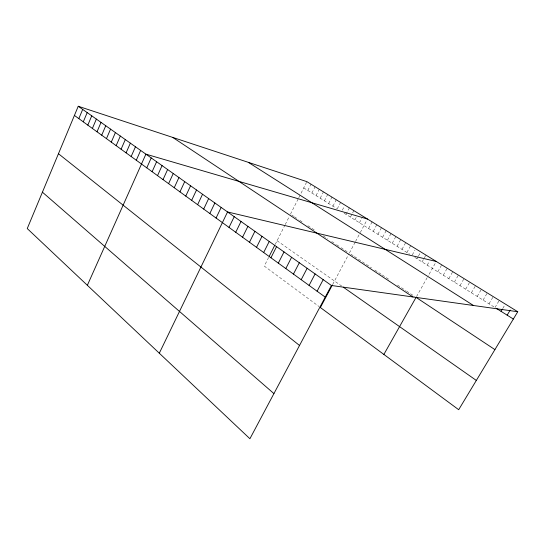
<?xml version="1.0" encoding="UTF-8"?>
<svg xmlns="http://www.w3.org/2000/svg" width="545" height="545" viewBox="0 0 545 545"><rect width="100%" height="100%" fill="white"/><g stroke="black" fill="none" stroke-linecap="round" stroke-linejoin="round"><path stroke-width="0.41" stroke-dasharray="2.73 2.04" d="M268.637 257.431L264.271 266.069L319.172 306.624M275.225 244.378L284.858 225.296M285.233 224.554L289.354 216.399M290.478 214.165L298.408 198.469M298.789 197.712L300.309 194.701M301.065 193.196L306.896 181.655M307.802 190.45L310.984 184.169M311.897 193.012L315.105 186.717M316.032 195.601L319.261 189.278M320.201 198.21L323.451 191.867M324.411 200.839L327.681 194.476M328.649 203.489L331.946 197.106M332.934 206.167L336.251 199.763M337.253 208.871L340.591 202.44M342.355 210.159L344.229 206.575M346 214.349L349.393 207.87M350.435 217.121L353.855 210.622M354.911 219.921L356.444 217.019M359.428 222.742L362.507 216.924M332.716 284.34L348.964 253.82M355.149 242.191L349.318 253.146L353.807 256.123M355.517 241.503L359.925 233.219M360.293 232.531L367.48 219.022M368.577 228.471L372.099 221.876M373.216 231.373L376.765 224.758M377.903 234.302L381.473 227.66M382.624 237.259L386.228 230.596M387.393 240.243L391.024 233.553M392.209 243.254L395.868 236.544M397.067 246.292L400.759 239.555M401.972 249.358L405.691 242.6M406.924 252.458L410.671 245.672M412.299 254.903L414.943 250.135M416.973 258.746L418.11 256.688M418.492 256.007L420.774 251.906M422.068 261.927L423.983 258.5M424.364 257.812L425.904 255.067M427.212 265.149L429.528 261.014M416.469 296.65L428.288 275.695M429.106 274.237L436.3 261.484M437.805 271.778L441.736 264.836M443.269 275.191L447.234 268.229M448.78 278.645L452.779 271.648M454.353 282.126L458.386 275.109M459.98 285.648L464.047 278.597M465.662 289.204L469.763 282.126M471.411 292.794L475.547 285.696M477.216 296.425L481.385 289.3M483.074 300.097L487.291 292.938M489.001 303.803L493.252 296.616M494.996 307.55L499.281 300.336M502.776 308.443L504.506 305.541M303.742 187.909L336.531 208.422M344.12 213.17L409.779 254.243M414.806 257.39L494.329 307.135M291.807 215.043L293.789 216.358M294.45 216.794L298.456 219.451M299.798 220.344L302.495 222.128M307.939 225.732L314.819 230.29M323.219 235.856L327.47 238.676M331.762 241.517L336.095 244.385M336.715 244.8L340.462 247.28M341.088 247.703L343.609 249.365M344.869 250.203L348.684 252.73M354.448 256.552L371.499 267.847M374.851 270.068L381.602 274.544M382.29 274.993L389.839 280.001M397.503 285.076L405.984 290.696M406.611 291.112L414.8 296.534M277.064 240.733L342.028 286.282"/><path stroke-width="0.82" d="M517.75 311.733L306.896 181.655L78.242 106.261L27.25 228.566L249.91 438.739L331.428 285.485L517.75 311.733L458.686 409.704L320.378 307.523L332.361 285.008M78.827 118.619L82.69 109.409M83.29 121.855L87.186 112.59M87.813 125.125L91.744 115.819M92.384 128.443L96.363 119.083M97.017 131.795L101.029 122.393M101.711 135.194L105.764 125.738M106.459 138.634L110.553 129.131M111.275 142.122L115.411 132.571M116.146 145.651L120.329 136.052M121.085 149.228L125.309 139.575M126.086 152.852L130.357 143.151M131.154 156.524L135.467 146.769M136.291 160.244L140.651 150.434M87.364 285.308L145.897 154.153L367.48 219.022M146.769 167.833L151.217 157.921M152.116 171.709L156.613 161.736M157.532 175.633L162.083 165.605M163.023 179.612L167.622 169.529M168.596 183.645L173.242 173.508M174.237 187.732L178.937 177.541M179.966 191.881L184.714 181.628M185.77 196.084L190.573 185.777M191.656 200.349L196.52 189.98M197.624 204.675L202.542 194.252M203.687 209.062L208.66 198.578M209.832 213.517L214.866 202.972M216.065 218.034L221.161 207.427M159.304 353.215L227.544 211.951L436.3 261.484M229.009 227.408L234.227 216.678M235.726 232.279L241.013 221.481M242.552 237.218L247.9 226.359M249.481 242.239L254.897 231.312M256.518 247.335L262.009 236.339M263.671 252.519L269.23 241.455M269.359 255.987L274.489 245.836M270.933 257.778L276.567 246.647M278.318 263.126L284.02 251.926M285.818 268.562L291.602 257.288M293.448 274.087L299.307 262.745M301.194 279.701L307.135 268.29M309.076 285.41L315.099 273.924M317.095 291.214L323.199 279.653M383.878 354.434L416.06 297.372L494.915 349.618M501.046 311.338L502.347 309.165M507.163 315.167L510.215 310.071M496.338 308.395L513.349 319.036M248.322 162.342L473.496 305.5M172.745 137.422L413.001 296.977M343.289 287.167L476.33 380.437M78.242 106.261L331.428 285.485M74.42 115.424L325.242 297.12M58.451 153.724L299.525 345.469M42.421 192.181L273.924 393.592"/></g></svg>
